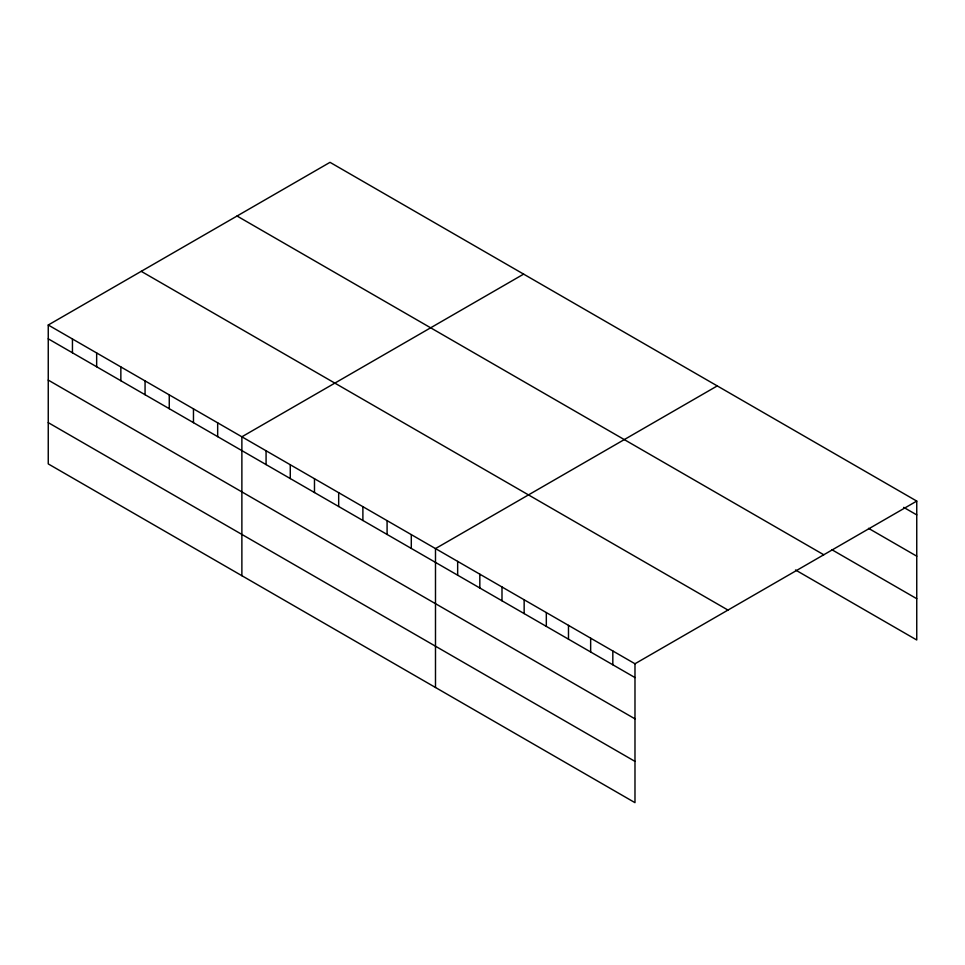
<?xml version="1.0" encoding="UTF-8"?>
<svg xmlns="http://www.w3.org/2000/svg" width="965" height="965" viewBox="0 0 965 965"><rect width="100%" height="100%" fill="white"/><g stroke="black" fill="none" stroke-linecap="round" stroke-linejoin="round"><path stroke-width="1.45" d="M48.25 325.012L634.982 663.763L634.982 802.663L48.25 463.912L48.25 325.012L330.018 162.337L916.75 501.088L916.75 639.988L795.498 569.977M523.633 274.12L241.877 436.795L241.877 575.707M717.26 385.916L435.492 548.59L435.492 687.49M634.982 663.763L916.75 501.088M903.71 507.373L916.75 514.9M868.512 528.325L916.75 556.178M831.999 549.773L916.75 598.71M237.028 216.015L823.772 554.766M141.228 271.334L727.972 610.073M48.25 338.824L634.982 677.575M48.25 380.101L634.982 718.853M48.25 422.634L634.982 761.385M612.823 650.965L612.823 664.776M590.652 638.167L590.652 651.978M568.481 625.368L568.481 639.18M546.323 612.57L546.323 626.381M524.152 599.772L524.152 613.583M501.993 586.973L501.993 600.785M479.822 574.175L479.822 587.999M457.663 561.389L457.663 575.2M411.295 534.61L411.295 548.422M387.086 520.642L387.086 534.453M362.888 506.661L362.888 520.485M338.679 492.693L338.679 506.504M314.481 478.724L314.481 492.536M290.272 464.744L290.272 478.556M266.075 450.776L266.075 464.587M217.668 422.827L217.668 436.638M193.47 408.858L193.47 422.67M169.261 394.878L169.261 408.69M145.064 380.91L145.064 394.721M120.854 366.929L120.854 380.741M96.657 352.961L96.657 366.772M72.447 338.992L72.447 352.804"/></g></svg>
